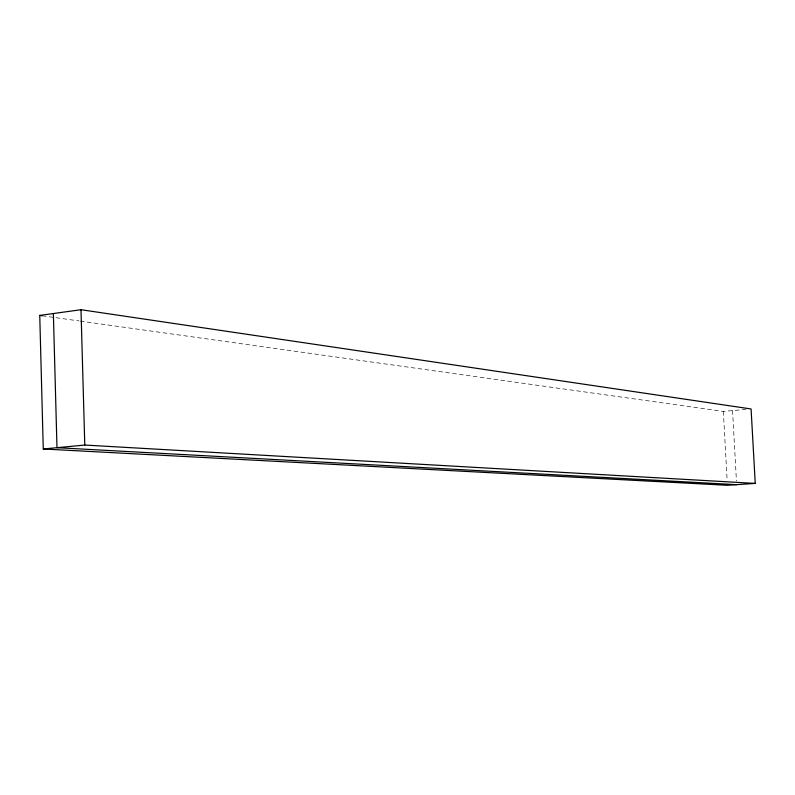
<?xml version="1.0" encoding="UTF-8"?>
<svg xmlns="http://www.w3.org/2000/svg" width="795" height="795" viewBox="0 0 795 795"><rect width="100%" height="100%" fill="white"/><g stroke="black" fill="none" stroke-linecap="round" stroke-linejoin="round"><path stroke-width="0.6" stroke-dasharray="3.98 2.98" d="M80.325 321.12L723.351 411.393L746.137 409.395M42.205 315.774L79.093 320.951M732.553 410.588L736.438 480.955M723.351 411.393L727.137 480.359"/><path stroke-width="1.19" d="M39.75 315.426L80.991 309.712L751.086 408.968L755.25 483.41L727.405 485.288L43.268 448.986L39.75 315.426L42.205 315.774M43.268 448.986L84.787 445.051L755.25 483.41M736.637 484.662L56.982 447.684L53.374 313.538M80.991 309.712L84.787 445.051"/></g></svg>
